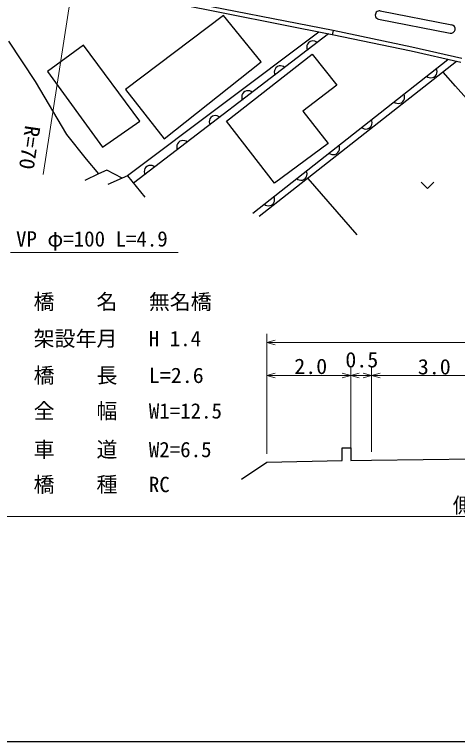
# Model space of a CAD drawing. Units: millimetres, scale not verified, with parts at other scales. Extents: x 40000 to 680000, y 20000 to 380000.
# Drawn here: x 388075 to 440939, y 205000 to 291704 of the extents above; entities that cross this region are included whole.
import ezdxf
from ezdxf.enums import TextEntityAlignment as Align

# ---------------------------------------------------------------- set-up
doc = ezdxf.new("R2010")
doc.units = ezdxf.units.MM
doc.header["$LTSCALE"] = 1000
for name, color, linetype, lineweight in [('M-BGD', 7, 'Continuous', 25), ('M-STR-HTXT', 7, 'Continuous', 13), ('M-TTL-BAND', 7, 'Continuous', 25)]:
    doc.layers.add(name, color=color, linetype=linetype, lineweight=lineweight)
doc.styles.add('ＭＳ ゴシック', font='')
doc.styles.get('ＭＳ ゴシック').set_extended_font_data('MS Gothic')

msp = doc.modelspace()

# ---------------------------------------------------------------- linework, layer by layer
at = {"layer": 'M-BGD'}
for p, q in [((426090, 289790), (407275, 293499)), ((425993, 289300), (407179, 293009)), ((413000, 291584), (401330, 282768)), ((417515, 286047), (413000, 291584)), ((431723, 292135), (440255, 290482)), ((431532, 291153), (440065, 289500)), ((424379, 289618), (401559, 272470)), ((426090, 289790), (425993, 289300)), ((435504, 287830), (426090, 289790)), ((425566, 289384), (402289, 271572)), ((435397, 287342), (425988, 289301)), ((387354, 288512), (390523, 283730)), ((396304, 288049), (392025, 284908)), ((403034, 278977), (396304, 288049)), ((422977, 288007), (422949, 287797)), ((423042, 288170), (422977, 288007)), ((423148, 288327), (423042, 288170)), ((423339, 288473), (423148, 288327)), ((423518, 288534), (423339, 288473)), ((423692, 288554), (423518, 288534)), ((423902, 288526), (423692, 288554)), ((424065, 288462), (423902, 288526)), ((424222, 288355), (424065, 288462)), ((422949, 287797), (422969, 287623)), ((422969, 287623), (423031, 287444)), ((441332, 285976), (435397, 287342)), ((441444, 286464), (435504, 287830)), ((413362, 279001), (423606, 286972)), ((416501, 268023), (439769, 286336)), ((423606, 286972), (426552, 283298)), ((405935, 276860), (417515, 286047)), ((440825, 286093), (417260, 267598)), ((419269, 285358), (419162, 285201)), ((419459, 285504), (419269, 285358)), ((419639, 285566), (419459, 285504)), ((419813, 285585), (419639, 285566)), ((420023, 285558), (419813, 285585)), ((420186, 285493), (420023, 285558)), ((420343, 285387), (420186, 285493)), ((438483, 285095), (438419, 285274)), ((392025, 284908), (398562, 275868)), ((419098, 285039), (419070, 284828)), ((419070, 284828), (419090, 284654)), ((419090, 284654), (419151, 284475)), ((419162, 285201), (419098, 285039)), ((438314, 284389), (438418, 284547)), ((438418, 284547), (438480, 284711)), ((438480, 284711), (438505, 284922)), ((438505, 284922), (438483, 285095)), ((440700, 283166), (439240, 284849)), ((390523, 283730), (394268, 277392)), ((437241, 284346), (437399, 284242)), ((437399, 284242), (437562, 284179)), ((437562, 284179), (437773, 284154)), ((437773, 284154), (437947, 284176)), ((437947, 284176), (438125, 284241)), ((438125, 284241), (438314, 284389)), ((401330, 282768), (405935, 276860)), ((426552, 283298), (422483, 280170)), ((443568, 279922), (440700, 283166)), ((415218, 282070), (415190, 281860)), ((415190, 281860), (415210, 281686)), ((415283, 282233), (415218, 282070)), ((415389, 282390), (415283, 282233)), ((415580, 282535), (415389, 282390)), ((415759, 282597), (415580, 282535)), ((415933, 282617), (415759, 282597)), ((416143, 282589), (415933, 282617)), ((416306, 282524), (416143, 282589)), ((416463, 282418), (416306, 282524)), ((434605, 282043), (434541, 282222)), ((434602, 281659), (434627, 281869)), ((434627, 281869), (434605, 282043)), ((415210, 281686), (415272, 281506)), ((433362, 281294), (433521, 281190)), ((433521, 281190), (433684, 281127)), ((433684, 281127), (433895, 281102)), ((433895, 281102), (434069, 281124)), ((434069, 281124), (434247, 281188)), ((434247, 281188), (434436, 281337)), ((434436, 281337), (434540, 281495)), ((434540, 281495), (434602, 281659)), ((422483, 280170), (425489, 276313)), ((411403, 279264), (411339, 279101)), ((411510, 279421), (411403, 279264)), ((411700, 279567), (411510, 279421)), ((411880, 279629), (411700, 279567)), ((412054, 279648), (411880, 279629)), ((412264, 279620), (412054, 279648)), ((412427, 279556), (412264, 279620)), ((412584, 279449), (412427, 279556)), ((398562, 275868), (403034, 278977)), ((411339, 279101), (411311, 278891)), ((411311, 278891), (411331, 278717)), ((411331, 278717), (411392, 278538)), ((419112, 271576), (413362, 279001)), ((430558, 278285), (430662, 278443)), ((430662, 278443), (430724, 278607)), ((430727, 278991), (430663, 279169)), ((430724, 278607), (430749, 278817)), ((430749, 278817), (430727, 278991)), ((429484, 278242), (429643, 278137)), ((429643, 278137), (429806, 278075)), ((429806, 278075), (430017, 278050)), ((430017, 278050), (430191, 278072)), ((430191, 278072), (430369, 278136)), ((430369, 278136), (430558, 278285)), ((394268, 277392), (396630, 274453)), ((407821, 276598), (407630, 276452)), ((408000, 276660), (407821, 276598)), ((408174, 276680), (408000, 276660)), ((408384, 276652), (408174, 276680)), ((408547, 276587), (408384, 276652)), ((408704, 276481), (408547, 276587)), ((407459, 276133), (407431, 275922)), ((407431, 275922), (407451, 275749)), ((407451, 275749), (407513, 275569)), ((407524, 276295), (407459, 276133)), ((407630, 276452), (407524, 276295)), ((425489, 276313), (419112, 271576)), ((426849, 275939), (426785, 276117)), ((426846, 275555), (426871, 275765)), ((426871, 275765), (426849, 275939)), ((425606, 275190), (425765, 275085)), ((425765, 275085), (425928, 275023)), ((425928, 275023), (426139, 274998)), ((426139, 274998), (426312, 275020)), ((426312, 275020), (426491, 275084)), ((426491, 275084), (426680, 275233)), ((426680, 275233), (426784, 275391)), ((426784, 275391), (426846, 275555)), ((396630, 274453), (398104, 272715)), ((399085, 273150), (398104, 272715)), ((400917, 272206), (399085, 273150)), ((403580, 273164), (403552, 272954)), ((403644, 273327), (403580, 273164)), ((403751, 273484), (403644, 273327)), ((403941, 273630), (403751, 273484)), ((404121, 273691), (403941, 273630)), ((404295, 273711), (404121, 273691)), ((404505, 273683), (404295, 273711)), ((404667, 273619), (404505, 273683)), ((404824, 273512), (404667, 273619)), ((398104, 272715), (396480, 271922)), ((401559, 272470), (400917, 272206)), ((401559, 272470), (403617, 269940)), ((403552, 272954), (403571, 272780)), ((403571, 272780), (403633, 272601)), ((422802, 272181), (422906, 272339)), ((422906, 272339), (422968, 272503)), ((422971, 272887), (422907, 273065)), ((422968, 272503), (422993, 272713)), ((422993, 272713), (422971, 272887)), ((400917, 272206), (399199, 271451)), ((421728, 272138), (421887, 272033)), ((421887, 272033), (422050, 271971)), ((422050, 271971), (422261, 271946)), ((422261, 271946), (422434, 271968)), ((422434, 271968), (422613, 272032)), ((422613, 272032), (422802, 272181)), ((423065, 272155), (428921, 265442)), ((436625, 271691), (437375, 270971)), ((437375, 270971), (438125, 271691)), ((419093, 269835), (419029, 270013)), ((419090, 269450), (419115, 269661)), ((419115, 269661), (419093, 269835)), ((417850, 269085), (418009, 268981)), ((418009, 268981), (418172, 268919)), ((418172, 268919), (418383, 268894)), ((418383, 268894), (418556, 268916)), ((418556, 268916), (418735, 268980)), ((418735, 268980), (418923, 269128)), ((418923, 269128), (419028, 269287)), ((419028, 269287), (419090, 269450)), ((427194, 238507), (427194, 240007)), ((427194, 240007), (428194, 240007)), ((428194, 240007), (428194, 238507)), ((418194, 238307), (427194, 238507)), ((428194, 238507), (430694, 238544)), ((430694, 238544), (445694, 238769)), ((415171, 236291), (418194, 238307))]:
    msp.add_line(p, q, dxfattribs=at)
for centre, start, end in [((431627, 291644), 79.0336, 259.03361), ((440160, 289991), 259.03361, 79.03361)]:
    msp.add_arc(centre, 500, start, end, dxfattribs=at)
at = {"layer": 'M-STR-HTXT'}
for p, q in [((391505, 272629), (396081, 302316)), ((387588, 263332), (407605, 263332)), ((418194, 239307), (418194, 253602)), ((418194, 252602), (419194, 252882)), ((419194, 252322), (418194, 252602)), ((418194, 252602), (479194, 252602)), ((418194, 239307), (418194, 249663)), ((418194, 248663), (419194, 248943)), ((427194, 248943), (428194, 248663)), ((428194, 249663), (428194, 239507)), ((428194, 248663), (429194, 248943)), ((429694, 248943), (430694, 248663)), ((430694, 249663), (430694, 239544)), ((430694, 248663), (431694, 248943)), ((419194, 248383), (418194, 248663)), ((418194, 248663), (428194, 248663)), ((428194, 248663), (427194, 248383)), ((429194, 248383), (428194, 248663)), ((428194, 248663), (430694, 248663)), ((430694, 248663), (429694, 248383)), ((431694, 248383), (430694, 248663)), ((430694, 248663), (445694, 248663)), ((382309, 231820), (511655, 231820))]:
    msp.add_line(p, q, dxfattribs=at)
at = {"layer": 'M-TTL-BAND'}
msp.add_line((40000, 205000), (579000, 205000), dxfattribs=at)

# ---------------------------------------------------------------- texts
at = {"layer": 'M-STR-HTXT', "style": 'ＭＳ ゴシック', "width": 1.05}
msp.add_text('R=70', height=1833, rotation=261.7, dxfattribs=at).set_placement((388806, 278637), align=Align.BOTTOM_LEFT)
at = {"layer": 'M-STR-HTXT', "style": 'ＭＳ ゴシック'}
for s, p in [('VP φ=100 L=4.9', (388255, 263480)), ('橋\u3000\u3000名', (390354, 255981)), ('無名橋', (404104, 255981)), ('架設年月', (390354, 251593)), ('H 1.4', (404104, 251593)), ('橋\u3000\u3000長', (390354, 247204)), ('全\u3000\u3000幅', (390354, 242962)), ('W1=12.5', (404104, 242962)), ('車\u3000\u3000道', (390354, 238354)), ('W2=6.5', (404104, 238354)), ('橋\u3000\u3000種', (390354, 234185)), ('RC ', (404104, 234185)), ('側溝 L=126.0', (440371, 231714))]:
    msp.add_text(s, height=1833, dxfattribs=at).set_placement(p, align=Align.BOTTOM_LEFT)
at = {"layer": 'M-STR-HTXT', "style": 'ＭＳ ゴシック', "width": 1.05}
for s, p in [('2.0', (421461, 248279)), ('0.5', (427556, 249065)), ('3.0', (436207, 248230)), ('L=2.6', (404104, 247204))]:
    msp.add_text(s, height=1833, dxfattribs=at).set_placement(p, align=Align.BOTTOM_LEFT)

doc.saveas('drawing.dxf')
